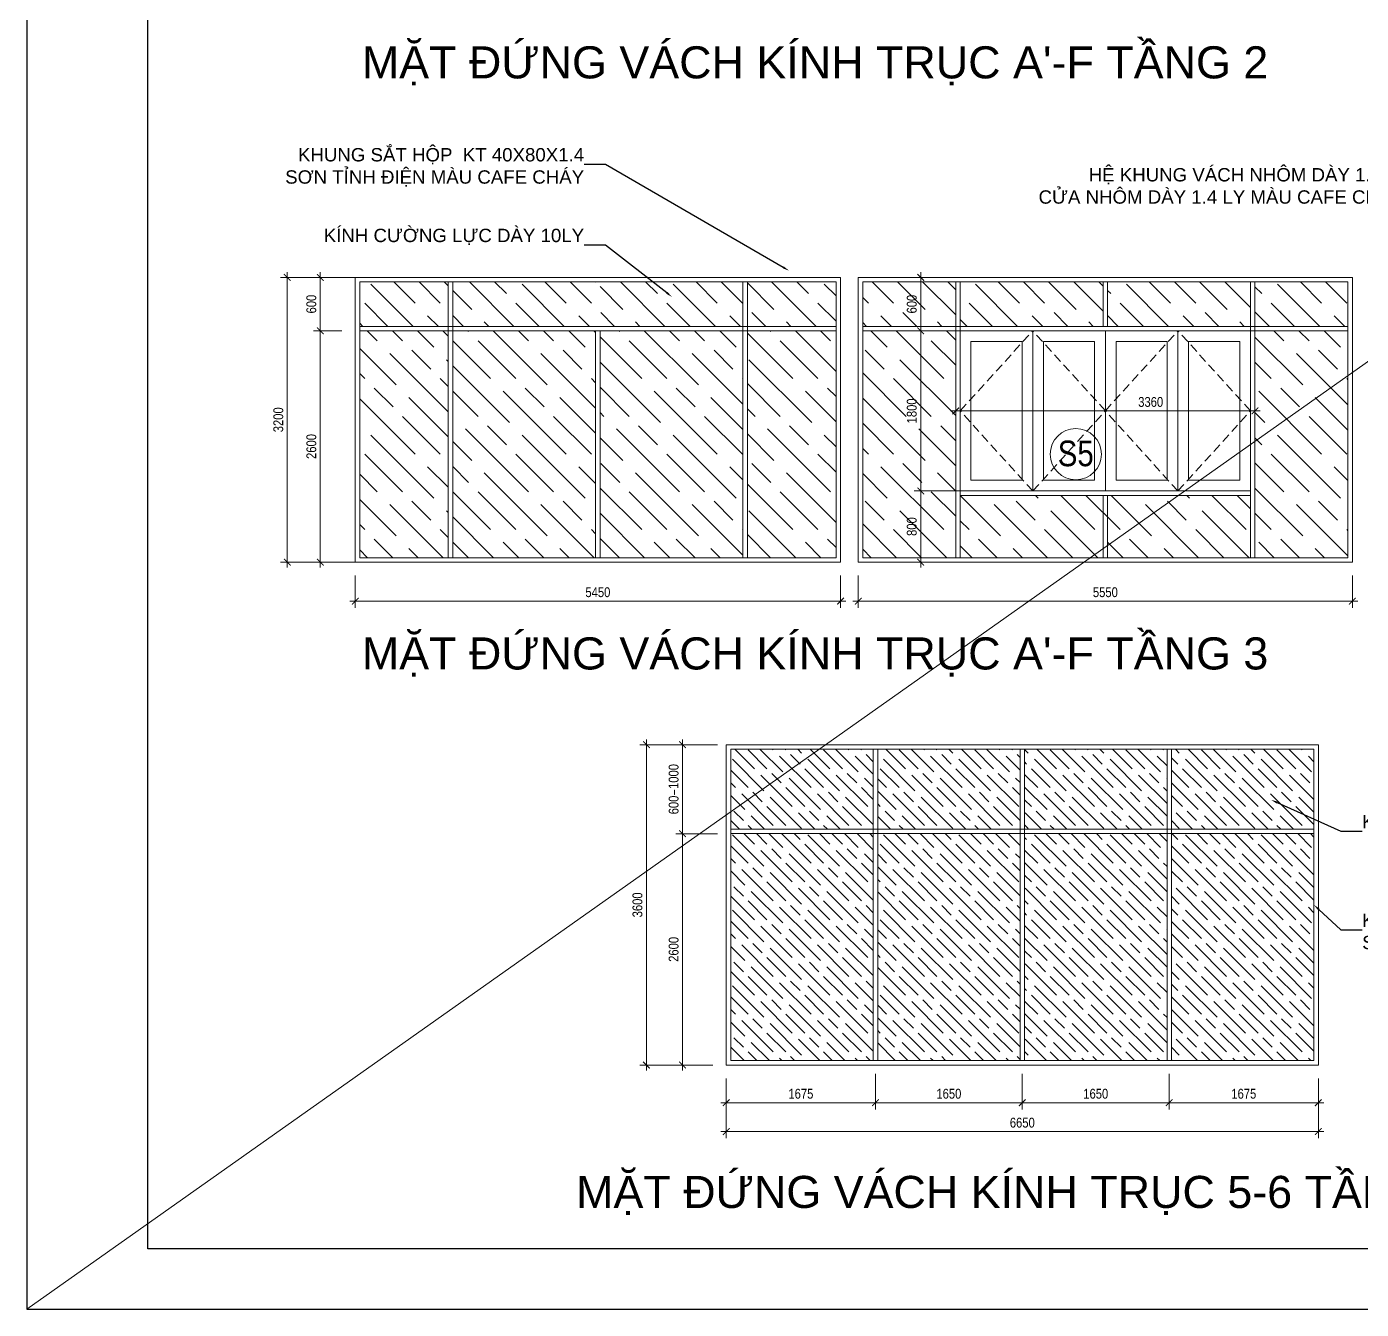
# Model space of a CAD drawing. Header units: millimetres. Extents: x 886808 to 1650903, y -1008069 to 230892.
# Drawn here: x 1568329 to 1583320, y -188884 to -174470 of the extents above; entities that cross this region are included whole.
import ezdxf
from ezdxf import colors
from ezdxf.entities.mleader import LeaderData, LeaderLine
from ezdxf.enums import TextEntityAlignment as Align
from ezdxf.math import Vec2, Vec3

# ---------------------------------------------------------------- set-up
doc = ezdxf.new("R2010")
doc.units = ezdxf.units.MM
doc.linetypes.add('DASHED', pattern=[0.75, 0.5, -0.25])
doc.layers.get('0').update_dxf_attribs({"lineweight": 0})
for name, color, linetype, lineweight in [('03- Net Cua- 153', 153, 'Continuous', 9), ('06- Dim- 250', 250, 'Continuous', 0), ('0___TUONG XAY MOI', 10, 'Continuous', 40), ('A-Wall', 113, 'Continuous', 30), ('A_Dim', 8, 'Continuous', 5), ('Q - TEN PHONG', 7, 'Continuous', 18)]:
    doc.layers.add(name, color=color, linetype=linetype, lineweight=lineweight)
doc.styles.add('ADP_HC_vni_HC', font='')
doc.styles.add('DAT', font='')
doc.styles.add('OBAYASHI', font='ARIALN.TTF')
doc.styles.add('TRUNG TIN', font='')
doc.styles.add('VNI-HELVE', font='')
doc.styles.get('ADP_HC_vni_HC').set_extended_font_data('VNI-Helve-Condense')
doc.styles.get('DAT').set_extended_font_data('VNI-Helve')
doc.styles.get('TRUNG TIN').set_extended_font_data('VNI-Helve-Condense')
doc.styles.get('VNI-HELVE').set_extended_font_data('VNI-Helve-Condense')
doc.dimstyles.new('1-100 X2', dxfattribs={"dimtxt": 110, "dimasz": 75, "dimexe": 75, "dimexo": 150, "dimgap": 45, "dimtad": 1, "dimdec": 0, "dimrnd": 5, "dimzin": 0, "dimtxsty": 'VNI-HELVE', "dimblk": 'ARCHTICK', "dimcen": 50, "dimdle": 60, "dimclrd": 256, "dimclre": 256, "dimclrt": 2, "dimadec": 0, "dimazin": 0, "dimtfac": 1, "dimtdec": 0, "dimtix": 1, "dimtmove": 1, "dimatfit": 3, "dimldrblk": 'OPEN30', "dimfxl": 900, "dimtolj": 1, "dimtzin": 0, "dimlwd": 13, "dimlwe": 13, "dimarcsym": 1})

# ---------------------------------------------------------------- blocks, each defined once
blk = doc.blocks.new('ÈGERGER')
at = {"layer": 'A-Wall', "linetype": 'Continuous', "transparency": 33554636}
for p, q in [((-179936, -883772), (-179936, -849840)), ((-132098, -883772), (-179936, -883772))]:
    blk.add_line(p, q, dxfattribs=at)
at = {"layer": 'Defpoints', "transparency": 33554636}
blk.add_lwpolyline([(-181644, -884626), (-131244, -884626), (-131244, -848986), (-181644, -848986)], close=True, dxfattribs=at)
blk = doc.blocks.new('_ArchTick')
at = {"color": 0, "linetype": 'ByBlock', "const_width": 0.15}
blk.add_lwpolyline([(-0.5, -0.5), (0.5, 0.5)], dxfattribs=at)
blk = doc.blocks.new('*D1017')
at = {"layer": 'A_Dim', "lineweight": 13, "transparency": 16777216}
for p, q in [((1575696, -186199), (1575696, -183479)), ((1576087, -183539), (1575621, -183539)), ((1576037, -186139), (1575621, -186139))]:
    blk.add_line(p, q, dxfattribs=at)
at = {"layer": 'Defpoints', "color": 0, "transparency": 16777216}
for p in [(1575696, -183539), (1576237, -183539), (1576187, -186139)]:
    blk.add_point(p, dxfattribs=at)
at = {"layer": 'A_Dim', "lineweight": 13, "transparency": 16777216, "xscale": 75, "yscale": 75, "zscale": 75}
for p, rotation in [((1575696, -183539), 90), ((1575696, -186139), 270)]:
    blk.add_blockref('_ArchTick', p, dxfattribs=dict(at, rotation=rotation))
at = {"layer": 'A_Dim', "color": 2, "transparency": 16777216, "insert": (1575596, -184839), "char_height": 110, "attachment_point": 5, "rotation": 90, "style": 'VNI-HELVE'}
blk.add_mtext('\\A1;2600', dxfattribs=at)
blk = doc.blocks.new('_Open30')
at = {"color": 0, "linetype": 'ByBlock', "lineweight": -2}
for p, q in [((-1, 0.27), (0, 0)), ((0, 0), (-1, -0.27)), ((0, 0), (-1, 0))]:
    blk.add_line(p, q, dxfattribs=at)
blk = doc.blocks.new('*D1018')
at = {"layer": 'A_Dim', "lineweight": 13, "transparency": 16777216}
for p, q in [((1576087, -182539), (1575621, -182539)), ((1575696, -183599), (1575696, -182479)), ((1576087, -183539), (1575621, -183539))]:
    blk.add_line(p, q, dxfattribs=at)
at = {"layer": 'Defpoints', "color": 0, "transparency": 16777216}
for p in [(1575696, -182539), (1576237, -182539), (1576237, -183539)]:
    blk.add_point(p, dxfattribs=at)
at = {"layer": 'A_Dim', "lineweight": 13, "transparency": 16777216, "xscale": 75, "yscale": 75, "zscale": 75}
for p, rotation in [((1575696, -182539), 90), ((1575696, -183539), 270)]:
    blk.add_blockref('_ArchTick', p, dxfattribs=dict(at, rotation=rotation))
at = {"layer": 'A_Dim', "color": 2, "transparency": 16777216, "insert": (1575596, -183039), "char_height": 110, "attachment_point": 5, "rotation": 90, "style": 'VNI-HELVE'}
blk.add_mtext('\\A1;600{\\fISOCPEUR|b0|i0|c0|p34;-}1000', dxfattribs=at)
blk = doc.blocks.new('*D1019')
at = {"layer": 'A_Dim', "lineweight": 13, "transparency": 16777216}
for p, q in [((1576187, -186289), (1576187, -186637)), ((1577862, -186239), (1577862, -186637)), ((1576127, -186562), (1577922, -186562))]:
    blk.add_line(p, q, dxfattribs=at)
at = {"layer": 'Defpoints', "color": 0, "transparency": 16777216}
for p in [(1576187, -186139), (1577862, -186089), (1577862, -186562)]:
    blk.add_point(p, dxfattribs=at)
at = {"layer": 'A_Dim', "lineweight": 13, "transparency": 16777216, "xscale": 75, "yscale": 75, "zscale": 75, "rotation": 180}
blk.add_blockref('_ArchTick', (1576187, -186562), dxfattribs=at)
at = {"layer": 'A_Dim', "lineweight": 13, "transparency": 16777216, "xscale": 75, "yscale": 75, "zscale": 75}
blk.add_blockref('_ArchTick', (1577862, -186562), dxfattribs=at)
at = {"layer": 'A_Dim', "color": 2, "transparency": 16777216, "insert": (1577025, -186462), "char_height": 110, "attachment_point": 5, "style": 'VNI-HELVE'}
blk.add_mtext('\\A1;1675', dxfattribs=at)
blk = doc.blocks.new('*D1020')
at = {"layer": 'A_Dim', "lineweight": 13, "transparency": 16777216}
for p, q in [((1577862, -186239), (1577862, -186637)), ((1579512, -186239), (1579512, -186637)), ((1577802, -186562), (1579572, -186562))]:
    blk.add_line(p, q, dxfattribs=at)
at = {"layer": 'Defpoints', "color": 0, "transparency": 16777216}
for p in [(1577862, -186089), (1579512, -186089), (1579512, -186562)]:
    blk.add_point(p, dxfattribs=at)
at = {"layer": 'A_Dim', "lineweight": 13, "transparency": 16777216, "xscale": 75, "yscale": 75, "zscale": 75, "rotation": 180}
blk.add_blockref('_ArchTick', (1577862, -186562), dxfattribs=at)
at = {"layer": 'A_Dim', "lineweight": 13, "transparency": 16777216, "xscale": 75, "yscale": 75, "zscale": 75}
blk.add_blockref('_ArchTick', (1579512, -186562), dxfattribs=at)
at = {"layer": 'A_Dim', "color": 2, "transparency": 16777216, "insert": (1578687, -186462), "char_height": 110, "attachment_point": 5, "style": 'VNI-HELVE'}
blk.add_mtext('\\A1;1650', dxfattribs=at)
blk = doc.blocks.new('*D1021')
at = {"layer": 'A_Dim', "lineweight": 13, "transparency": 16777216}
for p, q in [((1579512, -186239), (1579512, -186637)), ((1581162, -186239), (1581162, -186637)), ((1579452, -186562), (1581222, -186562))]:
    blk.add_line(p, q, dxfattribs=at)
at = {"layer": 'Defpoints', "color": 0, "transparency": 16777216}
for p in [(1579512, -186089), (1581162, -186089), (1581162, -186562)]:
    blk.add_point(p, dxfattribs=at)
at = {"layer": 'A_Dim', "lineweight": 13, "transparency": 16777216, "xscale": 75, "yscale": 75, "zscale": 75, "rotation": 180}
blk.add_blockref('_ArchTick', (1579512, -186562), dxfattribs=at)
at = {"layer": 'A_Dim', "lineweight": 13, "transparency": 16777216, "xscale": 75, "yscale": 75, "zscale": 75}
blk.add_blockref('_ArchTick', (1581162, -186562), dxfattribs=at)
at = {"layer": 'A_Dim', "color": 2, "transparency": 16777216, "insert": (1580337, -186462), "char_height": 110, "attachment_point": 5, "style": 'VNI-HELVE'}
blk.add_mtext('\\A1;1650', dxfattribs=at)
blk = doc.blocks.new('*D1022')
at = {"layer": 'A_Dim', "lineweight": 13, "transparency": 16777216}
for p, q in [((1581162, -186239), (1581162, -186637)), ((1582837, -186289), (1582837, -186637)), ((1581102, -186562), (1582897, -186562))]:
    blk.add_line(p, q, dxfattribs=at)
at = {"layer": 'Defpoints', "color": 0, "transparency": 16777216}
for p in [(1581162, -186089), (1582837, -186139), (1582837, -186562)]:
    blk.add_point(p, dxfattribs=at)
at = {"layer": 'A_Dim', "lineweight": 13, "transparency": 16777216, "xscale": 75, "yscale": 75, "zscale": 75, "rotation": 180}
blk.add_blockref('_ArchTick', (1581162, -186562), dxfattribs=at)
at = {"layer": 'A_Dim', "lineweight": 13, "transparency": 16777216, "xscale": 75, "yscale": 75, "zscale": 75}
blk.add_blockref('_ArchTick', (1582837, -186562), dxfattribs=at)
at = {"layer": 'A_Dim', "color": 2, "transparency": 16777216, "insert": (1582000, -186462), "char_height": 110, "attachment_point": 5, "style": 'VNI-HELVE'}
blk.add_mtext('\\A1;1675', dxfattribs=at)
blk = doc.blocks.new('*D1023')
at = {"layer": 'A_Dim', "lineweight": 13, "transparency": 16777216}
for p, q in [((1576187, -186289), (1576187, -186962)), ((1582837, -186289), (1582837, -186962)), ((1582897, -186887), (1576127, -186887))]:
    blk.add_line(p, q, dxfattribs=at)
at = {"layer": 'Defpoints', "color": 0, "transparency": 16777216}
for p in [(1576187, -186139), (1582837, -186139), (1576187, -186887)]:
    blk.add_point(p, dxfattribs=at)
at = {"layer": 'A_Dim', "lineweight": 13, "transparency": 16777216, "xscale": 75, "yscale": 75, "zscale": 75, "rotation": 180}
blk.add_blockref('_ArchTick', (1576187, -186887), dxfattribs=at)
at = {"layer": 'A_Dim', "lineweight": 13, "transparency": 16777216, "xscale": 75, "yscale": 75, "zscale": 75}
blk.add_blockref('_ArchTick', (1582837, -186887), dxfattribs=at)
at = {"layer": 'A_Dim', "color": 2, "transparency": 16777216, "insert": (1579512, -186787), "char_height": 110, "attachment_point": 5, "style": 'VNI-HELVE'}
blk.add_mtext('\\A1;6650', dxfattribs=at)
blk = doc.blocks.new('*D1024')
at = {"layer": 'A_Dim', "lineweight": 13, "transparency": 16777216}
for p, q in [((1576037, -182539), (1575215, -182539)), ((1575290, -182479), (1575290, -186199)), ((1576037, -186139), (1575215, -186139))]:
    blk.add_line(p, q, dxfattribs=at)
at = {"layer": 'Defpoints', "color": 0, "transparency": 16777216}
for p in [(1576187, -182539), (1575290, -186139), (1576187, -186139)]:
    blk.add_point(p, dxfattribs=at)
at = {"layer": 'A_Dim', "lineweight": 13, "transparency": 16777216, "xscale": 75, "yscale": 75, "zscale": 75}
for p, rotation in [((1575290, -182539), 90), ((1575290, -186139), 270)]:
    blk.add_blockref('_ArchTick', p, dxfattribs=dict(at, rotation=rotation))
at = {"layer": 'A_Dim', "color": 2, "transparency": 16777216, "insert": (1575190, -184339), "char_height": 110, "attachment_point": 5, "rotation": 90, "style": 'VNI-HELVE'}
blk.add_mtext('\\A1;3600', dxfattribs=at)
blk = doc.blocks.new('*D980')
at = {"layer": 'A_Dim', "lineweight": 13, "transparency": 16777216}
for p, q in [((1571870, -177288), (1571552, -177288)), ((1571627, -177228), (1571627, -177948)), ((1571870, -177888), (1571552, -177888))]:
    blk.add_line(p, q, dxfattribs=at)
at = {"layer": 'Defpoints', "color": 0, "transparency": 16777216}
for p in [(1572020, -177288), (1571627, -177888), (1572020, -177888)]:
    blk.add_point(p, dxfattribs=at)
at = {"layer": 'A_Dim', "lineweight": 13, "transparency": 16777216, "xscale": 75, "yscale": 75, "zscale": 75}
for p, rotation in [((1571627, -177288), 90), ((1571627, -177888), 270)]:
    blk.add_blockref('_ArchTick', p, dxfattribs=dict(at, rotation=rotation))
at = {"layer": 'A_Dim', "color": 2, "transparency": 16777216, "insert": (1571527, -177588), "char_height": 110, "attachment_point": 5, "rotation": 90, "style": 'VNI-HELVE'}
blk.add_mtext('\\A1;600', dxfattribs=at)
blk = doc.blocks.new('*D981')
at = {"layer": 'A_Dim', "lineweight": 13, "transparency": 16777216}
for p, q in [((1571870, -177888), (1571552, -177888)), ((1571627, -177828), (1571627, -180548)), ((1572327, -180488), (1571552, -180488))]:
    blk.add_line(p, q, dxfattribs=at)
at = {"layer": 'Defpoints', "color": 0, "transparency": 16777216}
for p in [(1572020, -177888), (1571627, -180488), (1572477, -180488)]:
    blk.add_point(p, dxfattribs=at)
at = {"layer": 'A_Dim', "lineweight": 13, "transparency": 16777216, "xscale": 75, "yscale": 75, "zscale": 75}
for p, rotation in [((1571627, -177888), 90), ((1571627, -180488), 270)]:
    blk.add_blockref('_ArchTick', p, dxfattribs=dict(at, rotation=rotation))
at = {"layer": 'A_Dim', "color": 2, "transparency": 16777216, "insert": (1571527, -179188), "char_height": 110, "attachment_point": 5, "rotation": 90, "style": 'VNI-HELVE'}
blk.add_mtext('\\A1;2600', dxfattribs=at)
blk = doc.blocks.new('*D982')
at = {"layer": 'A_Dim', "lineweight": 13, "transparency": 16777216}
for p, q in [((1572177, -177288), (1571181, -177288)), ((1571256, -180548), (1571256, -177228)), ((1572327, -180488), (1571181, -180488))]:
    blk.add_line(p, q, dxfattribs=at)
at = {"layer": 'Defpoints', "color": 0, "transparency": 16777216}
for p in [(1571256, -177288), (1572327, -177288), (1572477, -180488)]:
    blk.add_point(p, dxfattribs=at)
at = {"layer": 'A_Dim', "lineweight": 13, "transparency": 16777216, "xscale": 75, "yscale": 75, "zscale": 75}
for p, rotation in [((1571256, -177288), 90), ((1571256, -180488), 270)]:
    blk.add_blockref('_ArchTick', p, dxfattribs=dict(at, rotation=rotation))
at = {"layer": 'A_Dim', "color": 2, "transparency": 16777216, "insert": (1571156, -178888), "char_height": 110, "attachment_point": 5, "rotation": 90, "style": 'VNI-HELVE'}
blk.add_mtext('\\A1;3200', dxfattribs=at)
blk = doc.blocks.new('*D983')
at = {"layer": 'A_Dim', "lineweight": 13, "transparency": 16777216}
for p, q in [((1572020, -180638), (1572020, -181001)), ((1577470, -180638), (1577470, -181001)), ((1571960, -180926), (1577530, -180926))]:
    blk.add_line(p, q, dxfattribs=at)
at = {"layer": 'Defpoints', "color": 0, "transparency": 16777216}
for p in [(1572020, -180488), (1577470, -180488), (1577470, -180926)]:
    blk.add_point(p, dxfattribs=at)
at = {"layer": 'A_Dim', "lineweight": 13, "transparency": 16777216, "xscale": 75, "yscale": 75, "zscale": 75, "rotation": 180}
blk.add_blockref('_ArchTick', (1572020, -180926), dxfattribs=at)
at = {"layer": 'A_Dim', "lineweight": 13, "transparency": 16777216, "xscale": 75, "yscale": 75, "zscale": 75}
blk.add_blockref('_ArchTick', (1577470, -180926), dxfattribs=at)
at = {"layer": 'A_Dim', "color": 2, "transparency": 16777216, "insert": (1574745, -180826), "char_height": 110, "attachment_point": 5, "style": 'VNI-HELVE'}
blk.add_mtext('\\A1;5450', dxfattribs=at)
blk = doc.blocks.new('*D984')
at = {"layer": 'A_Dim', "lineweight": 13, "transparency": 16777216}
for p, q in [((1577670, -180638), (1577670, -181001)), ((1583220, -180638), (1583220, -181001)), ((1577610, -180926), (1583280, -180926))]:
    blk.add_line(p, q, dxfattribs=at)
at = {"layer": 'Defpoints', "color": 0, "transparency": 16777216}
for p in [(1577670, -180488), (1583220, -180488), (1583220, -180926)]:
    blk.add_point(p, dxfattribs=at)
at = {"layer": 'A_Dim', "lineweight": 13, "transparency": 16777216, "xscale": 75, "yscale": 75, "zscale": 75, "rotation": 180}
blk.add_blockref('_ArchTick', (1577670, -180926), dxfattribs=at)
at = {"layer": 'A_Dim', "lineweight": 13, "transparency": 16777216, "xscale": 75, "yscale": 75, "zscale": 75}
blk.add_blockref('_ArchTick', (1583220, -180926), dxfattribs=at)
at = {"layer": 'A_Dim', "color": 2, "transparency": 16777216, "insert": (1580445, -180826), "char_height": 110, "attachment_point": 5, "style": 'VNI-HELVE'}
blk.add_mtext('\\A1;5550', dxfattribs=at)
blk = doc.blocks.new('*D962')
at = {"layer": 'A_Dim', "lineweight": 13, "transparency": 16777216}
for p, q in [((1582185, -178788), (1578705, -178788)), ((1578765, -178874), (1578765, -178713)), ((1582125, -178738), (1582125, -178713))]:
    blk.add_line(p, q, dxfattribs=at)
at = {"layer": 'Defpoints', "color": 0, "transparency": 16777216}
for p in [(1578765, -178788), (1582125, -178888), (1578765, -179024)]:
    blk.add_point(p, dxfattribs=at)
at = {"layer": 'A_Dim', "lineweight": 13, "transparency": 16777216, "xscale": 75, "yscale": 75, "zscale": 75, "rotation": 180}
blk.add_blockref('_ArchTick', (1578765, -178788), dxfattribs=at)
at = {"layer": 'A_Dim', "lineweight": 13, "transparency": 16777216, "xscale": 75, "yscale": 75, "zscale": 75}
blk.add_blockref('_ArchTick', (1582125, -178788), dxfattribs=at)
at = {"layer": 'A_Dim', "color": 2, "transparency": 16777216, "insert": (1580954, -178688), "char_height": 110, "attachment_point": 5, "style": 'VNI-HELVE'}
blk.add_mtext('\\A1;3360', dxfattribs=at)
blk = doc.blocks.new('*D963')
at = {"layer": 'A_Dim', "lineweight": 13, "transparency": 16777216}
for p, q in [((1578875, -179688), (1578296, -179688)), ((1578371, -180548), (1578371, -179628)), ((1578875, -180488), (1578296, -180488))]:
    blk.add_line(p, q, dxfattribs=at)
at = {"layer": 'Defpoints', "color": 0, "transparency": 16777216}
for p in [(1578371, -179688), (1579025, -179688), (1579025, -180488)]:
    blk.add_point(p, dxfattribs=at)
at = {"layer": 'A_Dim', "lineweight": 13, "transparency": 16777216, "xscale": 75, "yscale": 75, "zscale": 75}
for p, rotation in [((1578371, -179688), 90), ((1578371, -180488), 270)]:
    blk.add_blockref('_ArchTick', p, dxfattribs=dict(at, rotation=rotation))
at = {"layer": 'A_Dim', "color": 2, "transparency": 16777216, "insert": (1578271, -180088), "char_height": 110, "attachment_point": 5, "rotation": 90, "style": 'VNI-HELVE'}
blk.add_mtext('\\A1;800', dxfattribs=at)
blk = doc.blocks.new('*D964')
at = {"layer": 'A_Dim', "lineweight": 13, "transparency": 16777216}
for p, q in [((1579193, -177888), (1578296, -177888)), ((1578371, -179748), (1578371, -177828)), ((1578875, -179688), (1578296, -179688))]:
    blk.add_line(p, q, dxfattribs=at)
at = {"layer": 'Defpoints', "color": 0, "transparency": 16777216}
for p in [(1578371, -177888), (1579343, -177888), (1579025, -179688)]:
    blk.add_point(p, dxfattribs=at)
at = {"layer": 'A_Dim', "lineweight": 13, "transparency": 16777216, "xscale": 75, "yscale": 75, "zscale": 75}
for p, rotation in [((1578371, -177888), 90), ((1578371, -179688), 270)]:
    blk.add_blockref('_ArchTick', p, dxfattribs=dict(at, rotation=rotation))
at = {"layer": 'A_Dim', "color": 2, "transparency": 16777216, "insert": (1578271, -178788), "char_height": 110, "attachment_point": 5, "rotation": 90, "style": 'VNI-HELVE'}
blk.add_mtext('\\A1;1800', dxfattribs=at)
blk = doc.blocks.new('*D965')
at = {"layer": 'A_Dim', "lineweight": 13, "transparency": 16777216}
for p, q in [((1579299, -177288), (1578296, -177288)), ((1578371, -177948), (1578371, -177228)), ((1579193, -177888), (1578296, -177888))]:
    blk.add_line(p, q, dxfattribs=at)
at = {"layer": 'Defpoints', "color": 0, "transparency": 16777216}
for p in [(1578371, -177288), (1579449, -177288), (1579343, -177888)]:
    blk.add_point(p, dxfattribs=at)
at = {"layer": 'A_Dim', "lineweight": 13, "transparency": 16777216, "xscale": 75, "yscale": 75, "zscale": 75}
for p, rotation in [((1578371, -177288), 90), ((1578371, -177888), 270)]:
    blk.add_blockref('_ArchTick', p, dxfattribs=dict(at, rotation=rotation))
at = {"layer": 'A_Dim', "color": 2, "transparency": 16777216, "insert": (1578271, -177588), "char_height": 110, "attachment_point": 5, "rotation": 90, "style": 'VNI-HELVE'}
blk.add_mtext('\\A1;600', dxfattribs=at)
blk = doc.blocks.new('so thu tu bac thang')
at = {"ltscale": 300}
blk.add_circle((37.7, 0), 125, dxfattribs=at)
at = {"style": 'OBAYASHI'}
blk.add_attdef('SO_THU_TU_BAC_THANG', (-91.5, -138.5), '', height=300, dxfattribs=at)

msp = doc.modelspace()

# ---------------------------------------------------------------- hatches: boundary and pattern name
at = {"layer": 'A_Dim', "transparency": 33554534}
h = msp.add_hatch(dxfattribs=at)
h.set_pattern_fill('GOST_WOOD', color=256, scale=100, angle=45)
h.set_pattern_definition([(135, (152255.1, -60480.1), (424.26407, 424.26407), [1000, -200]), (135, (152537.94, -60480.1), (424.26407, 424.26407), [600, -150, 300, -150]), (135, (152891.5, -60550.8), (424.26407, 424.26407), [1000, -200])])
h.paths.add_polyline_path([(1583169.6, -177888), (1582124.6, -177888), (1582124.6, -180438), (1583169.6, -180438)])
h.paths.add_polyline_path([(1583169.6, -177338), (1582124.6, -177338), (1582124.6, -177838), (1583169.6, -177838)])
h.paths.add_polyline_path([(1582074.6, -177338), (1580469.6, -177338), (1580469.6, -177838), (1582074.6, -177838)])
h.paths.add_polyline_path([(1580419.6, -177338), (1578814.6, -177338), (1578814.6, -177838), (1580419.6, -177838)])
h.paths.add_polyline_path([(1578764.6, -177338), (1577719.6, -177338), (1577719.6, -177838), (1578764.6, -177838)])
h.paths.add_polyline_path([(1578764.6, -177888), (1577719.6, -177888), (1577719.6, -180438), (1578764.6, -180438)])
h.paths.add_polyline_path([(1580469.6, -179738), (1580419.6, -179738), (1580419.6, -180438), (1580469.6, -180438)])
h.paths.add_polyline_path([(1582074.6, -179738), (1580469.6, -179738), (1580469.6, -180438), (1582074.6, -180438)])
h.paths.add_polyline_path([(1580419.6, -179738), (1578814.6, -179738), (1578814.6, -180438), (1580419.6, -180438)])
h.paths.add_polyline_path([(1577419.6, -177888), (1576424.6, -177888), (1576424.6, -180438), (1577419.6, -180438)])
h.paths.add_polyline_path([(1577419.6, -177338), (1576424.6, -177338), (1576424.6, -177838), (1577419.6, -177838)])
h.paths.add_polyline_path([(1576374.6, -177338), (1574769.6, -177338), (1574769.6, -177838), (1576374.6, -177838)])
h.paths.add_polyline_path([(1574719.6, -177338), (1573114.6, -177338), (1573114.6, -177838), (1574719.6, -177838)])
h.paths.add_polyline_path([(1573064.6, -177338), (1572069.6, -177338), (1572069.6, -177838), (1573064.6, -177838)])
h.paths.add_polyline_path([(1573064.6, -177888), (1572069.6, -177888), (1572069.6, -180438), (1573064.6, -180438)])
h.paths.add_polyline_path([(1574719.6, -177888), (1573114.6, -177888), (1573114.6, -180438), (1574719.6, -180438)])
h.paths.add_polyline_path([(1576374.6, -177888), (1574769.6, -177888), (1574769.6, -180438), (1576374.6, -180438)])
h.paths.add_polyline_path([(1599669.6, -177838), (1598119.8, -177838), (1598119.8, -180438), (1599669.6, -180438)])
h.paths.add_polyline_path([(1593574.6, -179738), (1591969.6, -179738), (1591969.6, -180438), (1593574.6, -180438)])
h.paths.add_polyline_path([(1591919.6, -179738), (1590314.6, -179738), (1590314.6, -180438), (1591919.6, -180438)])
h.paths.add_polyline_path([(1587824.6, -179738), (1586219.6, -179738), (1586219.6, -180438), (1587824.6, -180438)])
h.paths.add_polyline_path([(1586169.6, -179738), (1584564.6, -179738), (1584564.6, -180438), (1586169.6, -180438)])
h.paths.add_polyline_path([(1596494.7, -177888), (1594969.6, -177888), (1594969.6, -180438), (1596494.7, -180438)])
h.paths.add_polyline_path([(1596494.7, -177338), (1594969.6, -177338), (1594969.6, -177838), (1596494.7, -177838)])
h.paths.add_polyline_path([(1598019.8, -177338), (1597319.6, -177338), (1596544.7, -177338), (1596544.7, -177838), (1598019.8, -177838)])
h.paths.add_polyline_path([(1598019.8, -177888), (1596544.7, -177888), (1596544.7, -180438), (1598019.8, -180438)])
h.paths.add_polyline_path([(1599669.6, -177338), (1598119.8, -177338), (1598119.8, -177838), (1599669.6, -177838)])
h.paths.add_polyline_path([(1583469.6, -177888), (1583469.6, -180438), (1584514.6, -180438), (1584514.6, -177888)])
h.paths.add_polyline_path([(1583469.6, -177338), (1583469.6, -177838), (1584514.6, -177838), (1584514.6, -177338)])
h.paths.add_polyline_path([(1584564.6, -177338), (1584564.6, -177838), (1587824.6, -177838), (1587824.6, -177338)])
h.paths.add_polyline_path([(1588919.6, -177838), (1588919.6, -177338), (1587874.6, -177338), (1587874.6, -177838)])
h.paths.add_polyline_path([(1588919.6, -177888), (1587874.6, -177888), (1587874.6, -180438), (1588919.6, -180438)])
h.paths.add_polyline_path([(1590264.6, -177838), (1590264.6, -177338), (1589219.6, -177338), (1589219.6, -177838)])
h.paths.add_polyline_path([(1589219.6, -180438), (1590264.6, -180438), (1590264.6, -177888), (1589219.6, -177888)])
h.paths.add_polyline_path([(1593574.6, -177838), (1593574.6, -177338), (1590314.6, -177338), (1590314.6, -177838)])
h.paths.add_polyline_path([(1594669.6, -177838), (1594669.6, -177338), (1593624.6, -177338), (1593624.6, -177838)])
h.paths.add_polyline_path([(1593624.6, -180438), (1594669.6, -180438), (1594669.6, -177888), (1593624.6, -177888)])
h = msp.add_hatch(dxfattribs=at)
h.set_pattern_fill('GOST_WOOD', color=256, scale=50, angle=45)
h.set_pattern_definition([(135, (45545.64, -47257.05), (212.132034, 212.132034), [500, -100]), (135, (45687.06, -47257.05), (212.132034, 212.132034), [300, -75, 150, -75]), (135, (45863.84, -47292.4), (212.132034, 212.132034), [500, -100])])
h.paths.add_polyline_path([(1577837.5, -183538.8), (1576237.5, -183538.8), (1576237.5, -186088.8), (1577837.5, -186088.8)])
h.paths.add_polyline_path([(1576237.5, -182588.8), (1576237.5, -183488.8), (1577837.5, -183488.8), (1577837.5, -182588.8)])
h.paths.add_polyline_path([(1579487.5, -183488.8), (1579487.5, -182588.8), (1577887.5, -182588.8), (1577887.5, -183488.8)])
h.paths.add_polyline_path([(1579487.5, -183538.8), (1577887.5, -183538.8), (1577887.5, -186088.8), (1579487.5, -186088.8)])
h.paths.add_polyline_path([(1581137.5, -183538.8), (1579537.5, -183538.8), (1579537.5, -186088.8), (1581137.5, -186088.8)])
h.paths.add_polyline_path([(1581137.5, -183488.8), (1581137.5, -182588.8), (1579537.5, -182588.8), (1579537.5, -183488.8)])
h.paths.add_polyline_path([(1582787.5, -183488.8), (1582787.5, -182588.8), (1581187.5, -182588.8), (1581187.5, -183488.8)])
h.paths.add_polyline_path([(1582787.5, -183538.8), (1581187.5, -183538.8), (1581187.5, -186088.8), (1582787.5, -186088.8)])

# ---------------------------------------------------------------- linework, layer by layer
at = {"layer": '03- Net Cua- 153', "linetype": 'Continuous', "transparency": 33554636}
for points in [[(1572019.6, -177288), (1577469.6, -177288), (1577469.6, -180488), (1572019.6, -180488)], [(1577669.6, -177288), (1583219.6, -177288), (1583219.6, -180488), (1577669.6, -180488)], [(1572069.6, -177338), (1577419.6, -177338), (1577419.6, -180438), (1572069.6, -180438)], [(1573114.6, -177338), (1573064.6, -177338), (1573064.6, -180438), (1573114.6, -180438)], [(1576424.6, -177338), (1576374.6, -177338), (1576374.6, -180438), (1576424.6, -180438)], [(1578814.6, -177338), (1578764.6, -177338), (1578764.6, -180438), (1578814.6, -180438)], [(1582124.6, -177338), (1582074.6, -177338), (1582074.6, -180438), (1582124.6, -180438)], [(1572069.6, -177838), (1577419.6, -177838), (1577419.6, -177888), (1572069.6, -177888)], [(1574769.6, -177888), (1574719.6, -177888), (1574719.6, -180438), (1574769.6, -180438)], [(1577719.6, -177838), (1583169.6, -177838), (1583169.6, -177888), (1577719.6, -177888)], [(1579629.6, -179688), (1578814.6, -179688), (1578814.6, -177888), (1579629.6, -177888)], [(1579629.6, -179688), (1580444.6, -179688), (1580444.6, -177888), (1579629.6, -177888)], [(1581259.6, -179688), (1580444.6, -179688), (1580444.6, -177888), (1581259.6, -177888)], [(1581259.6, -179688), (1582074.6, -179688), (1582074.6, -177888), (1581259.6, -177888)], [(1579509.6, -179568), (1578934.6, -179568), (1578934.6, -178008), (1579509.6, -178008)], [(1579749.6, -179568), (1580324.6, -179568), (1580324.6, -178008), (1579749.6, -178008)], [(1581139.6, -179568), (1580564.6, -179568), (1580564.6, -178008), (1581139.6, -178008)], [(1581379.6, -179568), (1581954.6, -179568), (1581954.6, -178008), (1581379.6, -178008)], [(1580469.6, -179738), (1580419.6, -179738), (1580419.6, -180438), (1580469.6, -180438)], [(1576187.5, -182538.8), (1582837.5, -182538.8), (1582837.5, -186138.8), (1576187.5, -186138.8)], [(1576237.5, -182588.8), (1582787.5, -182588.8), (1582787.5, -186088.8), (1576237.5, -186088.8)], [(1577887.5, -182588.8), (1577837.5, -182588.8), (1577837.5, -186088.8), (1577887.5, -186088.8)], [(1579537.5, -182588.8), (1579487.5, -182588.8), (1579487.5, -186088.8), (1579537.5, -186088.8)], [(1581187.5, -182588.8), (1581137.5, -182588.8), (1581137.5, -186088.8), (1581187.5, -186088.8)], [(1576237.5, -183488.8), (1582787.5, -183488.8), (1582787.5, -183538.8), (1576237.5, -183538.8)]]:
    msp.add_lwpolyline(points, close=True, dxfattribs=at)
msp.add_lwpolyline([(1577719.6, -180438), (1577719.6, -177338), (1583169.6, -177338), (1583169.6, -180438), (1577719.6, -180438), (1577719.6, -177888), (1579129.6, -177888)], dxfattribs=at)
at = {"layer": '03- Net Cua- 153', "linetype": 'Continuous', "transparency": 33554636, "elevation": 0}
for points in [[(1580469.6, -177338), (1580419.6, -177338), (1580419.6, -177838), (1580469.6, -177838)], [(1578814.6, -179688), (1582074.6, -179688), (1582074.6, -177888), (1578814.6, -177888)], [(1578814.6, -179688), (1582074.6, -179688), (1582074.6, -179738), (1578814.6, -179738)]]:
    msp.add_lwpolyline(points, close=True, dxfattribs=at)
at = {"layer": '06- Dim- 250', "linetype": 'DASHED', "ltscale": 200, "transparency": 33554636}
for points in [[(1579629.6, -179688), (1578814.6, -178788), (1579629.6, -177888)], [(1579629.6, -179688), (1580444.6, -178788), (1579629.6, -177888)], [(1581259.6, -179688), (1580444.6, -178788), (1581259.6, -177888)], [(1581259.6, -179688), (1582074.6, -178788), (1581259.6, -177888)]]:
    msp.add_lwpolyline(points, dxfattribs=at)
at = {"layer": 'A_Dim'}
msp.add_line((1568329.5, -188884), (1608510.3, -160470.4), dxfattribs=at)

# ---------------------------------------------------------------- block references
at = {"transparency": 33554636}
ref = msp.add_blockref('so thu tu bac thang', (1580200, -179274.7), dxfattribs=dict(at, xscale=-2.304000000003725, yscale=2.304000000003725, zscale=2.304, rotation=359.9999999985525))
ref.add_attrib('SO_THU_TU_BAC_THANG', 'S5', dxfattribs={"height": 288, "style": 'TRUNG TIN'}).set_placement((1580112.2, -179409.7), align=Align.CENTER)
at = {"layer": '0___TUONG XAY MOI', "transparency": 33554636, "xscale": 0.7972382581455364, "yscale": 0.7972382581455364, "zscale": 0.7972382581455364}
msp.add_blockref('ÈGERGER', (1713143, 516373.7), dxfattribs=at)

# ---------------------------------------------------------------- texts
at = {"layer": 'Q - TEN PHONG', "transparency": 33554636, "char_height": 360.601, "attachment_point": 2, "style": 'DAT'}
for s, insert, width in [("{\\fArial|b0|i0|c0|p34;MẶT ĐỨNG VÁCH KÍNH TRỤC A'-F TẦNG 2 }", (1577184.2, -174691), 20836.47), ("{\\fArial|b0|i0|c0|p34;MẶT ĐỨNG VÁCH KÍNH TRỤC A'-F TẦNG 3}", (1577184.2, -181333.2), 20836.47), ('{\\fArial|b0|i0|c0|p34;MẶT ĐỨNG VÁCH KÍNH TRỤC 5-6 TẦNG 1 }', (1579501.2, -187384.6), 13938.166)]:
    msp.add_mtext(s, dxfattribs=dict(at, insert=insert, width=width))

# ---------------------------------------------------------------- dimensions: what is measured, and where the dimension line sits
at = {"layer": 'A_Dim', "transparency": 33554636}
for base, p1, p2, picture, middle in [((1571256, -177288), (1572477.4, -180488), (1572327.4, -177288), '*D982', (1571156, -178888)), ((1571626.6, -177888), (1572019.6, -177288), (1572019.6, -177888), '*D980', (1571526.6, -177588)), ((1578370.9, -177288), (1579343.3, -177888), (1579449.3, -177288), '*D965', (1578270.9, -177588)), ((1571626.6, -180488), (1572019.6, -177888), (1572477.4, -180488), '*D981', (1571526.6, -179188)), ((1578370.9, -177888), (1579025.4, -179688), (1579343.3, -177888), '*D964', (1578270.9, -178788)), ((1578370.9, -179688), (1579025.4, -180488), (1579025.4, -179688), '*D963', (1578270.9, -180088)), ((1575290.4, -186138.8), (1576187.5, -182538.8), (1576187.5, -186138.8), '*D1024', (1575190.4, -184338.8)), ((1575695.7, -183538.8), (1576187.5, -186138.8), (1576237.5, -183538.8), '*D1017', (1575595.7, -184838.8))]:
    dim = msp.add_linear_dim(base=base, p1=p1, p2=p2, angle=90, dimstyle='1-100 X2', dxfattribs=at)
    dim.commit()
    dim.dimension.update_dxf_attribs({"geometry": picture, "text_midpoint": middle})
dim = msp.add_linear_dim(base=(1578764.6, -178788), p1=(1582124.6, -178888), p2=(1578764.6, -179024), dimstyle='1-100 X2', dxfattribs=at)
dim.commit()
dim.dimension.update_dxf_attribs({"geometry": '*D962', "text_midpoint": (1580953.7, -178788), "dimtype": 160})
for base, p1, p2, picture, middle in [((1577469.6, -180926.1), (1572019.6, -180488), (1577469.6, -180488), '*D983', (1574744.6, -180826.1)), ((1583219.6, -180926.1), (1577669.6, -180488), (1583219.6, -180488), '*D984', (1580444.6, -180826.1)), ((1577862.5, -186562.2), (1576187.5, -186138.8), (1577862.5, -186088.8), '*D1019', (1577025, -186462.2)), ((1576187.5, -186887.4), (1582837.5, -186138.8), (1576187.5, -186138.8), '*D1023', (1579512.5, -186787.4)), ((1579512.5, -186562.2), (1577862.5, -186088.8), (1579512.5, -186088.8), '*D1020', (1578687.5, -186462.2)), ((1581162.5, -186562.2), (1579512.5, -186088.8), (1581162.5, -186088.8), '*D1021', (1580337.5, -186462.2)), ((1582837.5, -186562.2), (1581162.5, -186088.8), (1582837.5, -186138.8), '*D1022', (1582000, -186462.2))]:
    dim = msp.add_linear_dim(base=base, p1=p1, p2=p2, dimstyle='1-100 X2', dxfattribs=at)
    dim.commit()
    dim.dimension.update_dxf_attribs({"geometry": picture, "text_midpoint": middle})
dim = msp.add_linear_dim(base=(1575695.7, -182538.8), p1=(1576237.5, -183538.8), p2=(1576237.5, -182538.8), angle=90, text='600{\\fISOCPEUR|b0|i0|c0|p34;-}<>', dimstyle='1-100 X2', dxfattribs=at)
dim.commit()
dim.dimension.update_dxf_attribs({"geometry": '*D1018', "text_midpoint": (1575595.7, -183038.8)})

# ---------------------------------------------------------------- leaders
at = {"transparency": 33554636}
ml = msp.add_multileader_mtext('Standard', dxfattribs=at)
ml.set_content('{\\fArial|b0|i0|c0|p34;KHUNG SẮT HỘP  KT 40X80X1.4 \\PSƠN TỈNH ĐIỆN MÀU CAFE CHÁY}', color=30, style='ADP_HC_vni_HC')
ml.set_leader_properties()
ml.build(insert=Vec2(0, 0))
ml.multileader.update_dxf_attribs({"text_left_attachment_type": 7, "text_right_attachment_type": 7, "text_top_attachment_type": 10, "text_bottom_attachment_type": 10, "dogleg_length": 0.36, "arrow_head_size": 75})
ctx = ml.context
ctx.base_point, ctx.char_height, ctx.arrow_head_size, ctx.landing_gap_size, ctx.plane_origin = Vec3(1571243.4, -176017.8), 150, 75, 0, Vec3(1573600.2, -171213.8)
ctx.left_attachment, ctx.right_attachment, ctx.text_align_type = 7, 7, 2
notes = []
notes.append((ctx, [(1, (1, 1, 0), (1574831.4, -176017.8), (-1, 0), 240.9, [(0, [(1576892.4, -177212.8)], 0, [])])]))
ctx.mtext.insert, ctx.mtext.alignment, ctx.mtext.flow_direction = Vec3(1574590.5, -175834.6), 3, 5
ml = msp.add_multileader_mtext('Standard', dxfattribs=at)
ml.set_content('{\\fArial|b0|i0|c0|p34;HỆ KHUNG VÁCH NHÔM DÀY 1.2LY\\PCỬA NHÔM DÀY 1.4 LY MÀU CAFE CHÁY}', color=30, style='ADP_HC_vni_HC')
ml.set_leader_properties()
ml.build(insert=Vec2(0, 0))
ml.multileader.update_dxf_attribs({"text_left_attachment_type": 7, "text_right_attachment_type": 7, "text_top_attachment_type": 10, "text_bottom_attachment_type": 10, "dogleg_length": 0.36, "arrow_head_size": 75})
ctx = ml.context
ctx.base_point, ctx.char_height, ctx.arrow_head_size, ctx.landing_gap_size, ctx.plane_origin = Vec3(1579706.2, -176212), 150, 75, 0, Vec3(1584133.5, -172844.5)
ctx.left_attachment, ctx.right_attachment, ctx.text_align_type = 7, 7, 2
notes.append((ctx, [(1, (1, 1, 0), (1584038, -176212), (-1, 0), 240.9, [(0, [(1585474.7, -177838)], 0, [])])]))
ctx.mtext.insert, ctx.mtext.alignment, ctx.mtext.flow_direction = Vec3(1583797.1, -176059.4), 3, 5
ml = msp.add_multileader_mtext('Standard', dxfattribs=at)
ml.set_content('{\\fArial|b0|i0|c0|p34;KÍNH CƯỜNG LỰC DÀY 10LY}', color=30, style='ADP_HC_vni_HC')
ml.set_leader_properties()
ml.build(insert=Vec2(0, 0))
ml.multileader.update_dxf_attribs({"text_left_attachment_type": 7, "text_right_attachment_type": 7, "text_top_attachment_type": 10, "text_bottom_attachment_type": 10, "dogleg_length": 0.36, "arrow_head_size": 75})
ctx = ml.context
ctx.base_point, ctx.char_height, ctx.arrow_head_size, ctx.landing_gap_size, ctx.plane_origin = Vec3(1571682.5, -176924.4), 150, 75, 0, Vec3(1573868.1, -171965.6)
ctx.left_attachment, ctx.right_attachment, ctx.text_align_type = 7, 7, 2
notes.append((ctx, [(1, (1, 1, 0), (1574831.4, -176924.4), (-1, 0), 240.9, [(0, [(1575578.3, -177507.9)], 0, [])])]))
ctx.mtext.insert, ctx.mtext.alignment, ctx.mtext.flow_direction = Vec3(1574590.5, -176741.2), 3, 5
ml = msp.add_multileader_mtext('Standard', dxfattribs=at)
ml.set_content('{\\fArial|b0|i0|c0|p34;KÍNH CƯỜNG LỰC DÀY 10LY}', color=30, style='ADP_HC_vni_HC')
ml.set_leader_properties()
ml.build(insert=Vec2(0, 0))
ml.multileader.update_dxf_attribs({"text_left_attachment_type": 7, "text_right_attachment_type": 7, "text_top_attachment_type": 10, "text_bottom_attachment_type": 10, "dogleg_length": 0.36, "arrow_head_size": 75})
ctx = ml.context
ctx.base_point, ctx.char_height, ctx.arrow_head_size, ctx.landing_gap_size, ctx.plane_origin = Vec3(1583328.9, -183512.3), 150, 75, 0, Vec3(1573332.3, -178545.1)
ctx.left_attachment, ctx.right_attachment = 7, 7
notes.append((ctx, [(0, (1, 1, 0), (1583088, -183512.3), (1, 0), 240.9, [(0, [(1582306, -183158.6)], 0, [])])]))
ctx.mtext.insert, ctx.mtext.flow_direction = Vec3(1583328.9, -183329), 5
ml = msp.add_multileader_mtext('Standard', dxfattribs=at)
ml.set_content('{\\fArial|b0|i0|c0|p34;KHUNG SẮT HỘP  KT 40X80X1.4 \\PSƠN TỈNH ĐIỆN MÀU CAFE CHÁY}', color=30, style='ADP_HC_vni_HC')
ml.set_leader_properties()
ml.build(insert=Vec2(0, 0))
ml.multileader.update_dxf_attribs({"text_left_attachment_type": 7, "text_right_attachment_type": 7, "text_top_attachment_type": 10, "text_bottom_attachment_type": 10, "dogleg_length": 0.36, "arrow_head_size": 75})
ctx = ml.context
ctx.base_point, ctx.char_height, ctx.arrow_head_size, ctx.landing_gap_size, ctx.plane_origin = Vec3(1583328.9, -184620.6), 150, 75, 0, Vec3(1573064.4, -179179.5)
ctx.left_attachment, ctx.right_attachment = 7, 7
notes.append((ctx, [(0, (1, 1, 0), (1583088, -184620.6), (1, 0), 240.9, [(0, [(1582787.5, -184338.8)], 0, [])])]))
ctx.mtext.insert, ctx.mtext.flow_direction = Vec3(1583328.9, -184437.3), 5
for ctx, leaders in notes:
    for number, flags, end, landing, length, lines in leaders:
        leader = LeaderData()
        leader.index, (leader.has_last_leader_line, leader.has_dogleg_vector, leader.attachment_direction) = number, flags
        leader.last_leader_point, leader.dogleg_vector, leader.dogleg_length = Vec3(end), Vec3(landing), length
        for number, points, colour, breaks in lines:
            line = LeaderLine()
            line.index, line.vertices, line.color, line.breaks = number, Vec3.list(points), colors.encode_raw_color(colour), breaks
            leader.lines.append(line)
        ctx.leaders.append(leader)

doc.saveas('drawing.dxf')
